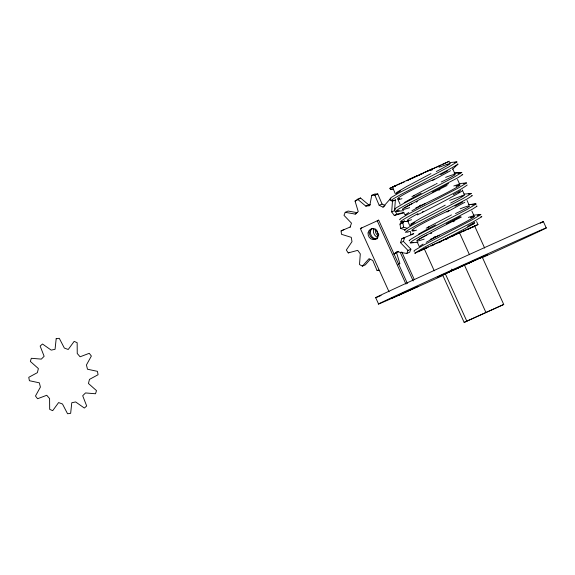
<?xml version="1.0" encoding="UTF-8"?>
<svg xmlns="http://www.w3.org/2000/svg" width="575" height="575" viewBox="0 0 575 575"><rect width="100%" height="100%" fill="white"/><g stroke="black" fill="none" stroke-linecap="round" stroke-linejoin="round"><path stroke-width="0.86" d="M405.181 215.05L403.751 212.879L394.277 215.445L391.683 211.909L392.473 201.243L394.644 200.294M404.06 212.319L397.167 214.18L394.579 210.644L395.37 199.978M385.092 205.491L382.066 204.046L377.768 193.933L374.634 194.062L371.745 195.32L369.761 205.699L365.815 206.109L357.578 199.245L355.055 201.07L358.239 211.564L355.178 214.08L345.216 212.319L343.979 215.338L351.476 223.15L350.118 227.096M400.502 242.643L401.86 238.697L404.75 237.432L403.398 241.378L400.502 242.643L407.998 250.448L406.769 253.474L396.8 251.706L393.738 254.222M403.398 241.378L410.895 249.191L409.659 252.209L406.769 253.474M404.786 229.713L400.703 228.447L399.984 224.128L401.875 221.339M399.984 224.128L402.881 222.863L404.297 220.771M414.978 253.05L425.112 246.855L472.837 222.058L481.879 216.667L480.93 216.682M371.745 195.32L374.878 195.198L379.177 205.311L382.95 207.122L389.57 199.647L391.014 199.015M343.987 229.633L341.097 230.898L341.478 234.312L351.282 237.346L351.993 241.665L346.322 250.017L348.227 252.914L357.7 250.348L360.295 253.884L359.504 264.55L362.415 266.146L369.028 258.671L372.808 260.475L377.099 270.595L379.457 270.502M370.264 259.275L365.305 264.881L362.415 266.146M452.604 169.23L458.031 164.069L457.434 164.026M457.822 164.357L448.263 169.862L400.962 194.436L393.393 198.785L390.993 200.761L393.71 200.416M394.464 253.906L398.468 251.447M396.498 192.539L406.496 186.609L430.934 173.621M399.33 198.785L399.704 198.519M410.809 224.085L420.807 218.155L445.244 205.167M413.641 230.338L414.014 230.072M358.577 199.345L360.475 197.98L368.704 204.844L370.286 204.678M397.922 264.823L399.819 263.458L396.628 252.957M442.657 274.929L445.266 273.65L466.807 321.137L464.162 322.417L442.621 274.936L450.973 271.285M464.162 322.417L503.729 304.47L482.195 256.989L479.55 258.268M447.695 164.45L447.199 164.752M450.534 170.696L432.623 180.471M461.941 196.039L461.509 196.298M464.844 202.242L446.94 212.017M395.327 193.804L392.43 186.99L449.255 161.244L447.479 162.128M476.603 221.526L477.976 224.552L472.686 227.089M456.593 185.876L456.033 186.207M459.425 192.122L458.872 192.452M470.903 217.422L470.35 217.752M473.735 223.668L473.182 223.998M414.92 253.122L416.623 252.468M413.54 195.881L414.582 195.32M416.372 202.127L417.414 201.566M427.85 227.434L428.893 226.866M430.689 233.68L431.724 233.112M419.657 205.67L420.728 205.095M422.488 211.916L423.559 211.341M433.967 237.223L435.038 236.641M436.03 183.964L437.151 183.375M438.862 190.21L439.983 189.621M450.34 215.517L451.461 214.921M453.172 221.763L454.293 221.167M415.071 253.05L428.389 246.847M452.338 270.509L456.119 268.741M472.478 261.409L467.913 263.537M431.775 169.222L433.428 168.417L431.466 169.251M441.233 241.177L439.99 241.78L441.463 241.155M446.516 162.581L442.577 164.421M410.457 178.775L408.106 179.903L409.501 179.321M430.294 169.912L431.077 169.546M445.359 239.315L446.387 238.841M411.24 178.408L417.127 175.713M437.848 166.606L436.892 167.052M438.222 166.434L439.02 166.067M468.97 228.807L470.918 227.908M434.377 168.209L435.038 167.907M435.677 167.612L436.087 167.418M439.271 165.952L440.975 165.162M452.949 235.93L451.799 236.462M393.652 189.225L390.418 189.455L389.893 188.298L395.514 185.969M427.541 171.178L425.514 172.105M431.847 169.373L432.788 168.942M433.248 168.727L433.931 168.417M389.059 291.841L360.345 228.534L378.688 220.16L407.402 283.475M430.84 245.719L477.976 224.552M434.262 270.825L424.293 248.853L459.49 232.731L474.677 226.09L484.646 248.069M426.93 247.847L418.047 251.85M446.775 238.661L447.587 238.294L445.143 239.365M439.48 242.212L441.075 241.478M445.079 239.646L447.479 238.546M451.476 236.713L453.078 235.98M463.479 231.222L465.074 230.489M468.28 229.022L470.673 227.923M472.276 227.19L474.677 226.09M456.902 268.381L482.159 256.989M467.612 263.731L487.6 254.581L437.216 277.337L459.648 267.382M460.453 267.016L466.023 264.464M466.807 321.137L503.729 304.47M426.966 171.609L427.505 171.357M428.037 171.113L428.562 170.876M429.338 170.523L429.848 170.286M466.268 264.292L467.108 263.903M416.817 176.223L422.086 173.456M423.229 173.147L419.441 174.865M419.24 175.123L420.124 174.721M420.72 174.455L421.302 174.189M421.892 173.916L422.474 173.65M463.407 265.592L464.406 265.14M409.148 179.702L409.759 179.422M410.37 179.148L410.988 178.868M412.843 178.027L413.77 177.603M414.381 177.33L414.992 177.057M446.509 239.056L447.961 238.402M461.337 266.534L462.379 266.06M416.889 176.022L412.426 178.027M423.372 172.874L430.79 169.553M403.197 182.383L402.73 182.591M403.966 182.038L404.563 181.772M406.683 180.816L407.294 180.536M407.912 180.255L408.53 179.975M445.661 239.279L447.53 238.438M451.44 236.505L452.388 236.073M438.013 242.894L440.076 241.967M466.548 264.004L464.528 264.917M459.26 267.468L453.718 269.948M401.602 183.102L402.277 182.792M451.526 236.505L452.82 235.923M447.443 238.438L445.208 239.437M467.497 263.58L472.262 261.467M397.67 184.855L398.152 184.64M398.885 184.316L399.848 183.885M400.279 183.691L401.156 183.296M431.458 245.834L432.953 245.166M394.745 186.156L393.71 186.616M395.169 185.969L395.823 185.675M396.276 185.481L396.966 185.172M392.552 187.127L393.508 186.702M410.068 179.069L410.744 178.775M392.366 187.213L389.893 188.298M357.578 199.245L360.475 197.98M355.055 201.07L357.226 200.122M374.878 195.198L377.768 193.933M345.216 212.319L348.105 211.054L357.24 212.671M365.815 206.109L368.704 204.844M355.178 214.08L356.622 213.447M379.177 205.311L382.066 204.046M382.95 207.122L384.402 206.49M391.683 211.909L394.579 210.644M378.688 220.16L377.236 220.793L405.957 284.107M360.345 228.534L361.79 227.901M394.277 215.445L397.167 214.18M400.703 228.447L403.592 227.182L406.863 228.189M348.227 252.914L349.672 252.281M407.998 250.448L410.895 249.191M424.293 248.853L427.491 247.451M431.487 245.705L433.881 244.655M377.099 270.595L378.544 269.963M398.367 264.09L399.819 263.458M408.926 290.389L410.737 289.592L391.467 298.382L393.286 297.591M416.156 287.227L417.967 286.436L398.698 295.219L400.509 294.429M395.42 185.768L392.279 187.083M453.258 270.149L452.317 270.552M341.097 230.898L350.549 226.866M401.86 238.697L413.777 233.63L410.888 234.895L410.5 231.473M472.125 205.023L472.973 204.736M458.103 173.37L459.648 172.867M477.379 215.373L480.923 214.533L472.305 219.729L422.424 245.705L415.207 249.981L413.942 251.059L414.259 251.383M392.078 188.916L390.418 189.455M463.342 183.734L466.613 182.979L457.995 188.183L408.106 214.152L400.89 218.428L399.632 219.513L399.948 219.837M468.553 194.106L471.385 193.516L462.904 198.627L412.196 225.048L404.347 230.165L405.138 230.316M395.715 199.805L394.788 200.1M454.487 162.473L457.075 161.97L448.169 167.296L398.295 193.272L391.079 197.592L390.044 198.569L390.698 198.785M409.709 231.459L408.02 231.969M404.426 221.102C390.554 225.177 420.627 210.285 420.627 210.091C435.261 201.631 454.458 194.228 467.216 185.021M473.958 204.412L476.158 204.024L467.396 209.286L417.105 235.491L410.212 239.617L409.12 240.666L409.738 240.853M459.871 172.802L461.847 172.471L453.086 177.74L403.197 203.715L396.067 207.956L394.824 209.07L395.312 209.314M399.179 210.73L395.758 211.262L398.482 209.099L407.258 204.125L457.801 177.804L462.803 174.577L462.034 174.577M413.224 242.362L410.083 242.851L412.793 240.645L421.568 235.671L472.434 209.178L477.113 206.13L476.344 206.123M407.776 232.034L405.303 232.271L408.192 230.029L417.119 224.983L467.231 198.9L472.341 195.622L471.744 195.572M454.408 173.118L461.524 172.399M468.718 204.671L475.834 203.945M449.406 162.624L456.694 161.891M454.034 173.161L461.323 172.421M459.073 183.641L466.347 182.907M463.716 194.17L471.004 193.437M396.383 211.406L403.672 210.673M468.345 204.707L475.64 203.974M400.998 221.936L408.286 221.202L401.235 221.914M473.383 215.194L480.664 214.461M410.694 242.959L417.982 242.226M389.57 199.647L392.473 201.243M457.527 179.501L459.461 183.727M471.838 211.054L473.771 215.28M398.159 200.05L400.078 204.269M417.227 242.068L419.211 246.423M543.375 221.598L546.25 227.93M459.49 232.731L469.466 254.711M464.363 264.91L485.904 312.39M451.662 269.071L452.403 270.703M423.955 248.673L424.142 249.076M401.745 251.9L414.266 279.5M400.301 252.533L413.188 280.945M375.698 297.656L378.566 303.988M462.293 189.973L464.205 194.213M467.044 200.459L469.006 204.808M452.733 168.906L454.696 173.255M407.732 221.123L409.637 225.357M402.881 222.863L403.592 227.182M377.624 238.129A5.563 4.952 66.4 0 1 370.264 236.045A5.563 4.952 66.4 0 1 372.248 228.462M378.824 234.528A5.563 4.952 66.4 0 1 376.718 229.871M378.767 236.037A5.563 4.952 66.4 0 1 375.518 228.879M430.229 170.617A31.395 0.978 -21.8 0 1 432.357 169.79M439.056 167.253A31.395 0.978 -21.8 0 1 449.83 163.58M450.139 163.314A31.395 1.423 -25.9 0 1 436.303 171.53M396.132 193.725A31.395 1.962 -25.5 0 1 400.509 190.842M445.618 177.344A31.395 1.567 -23.6 0 1 441.205 182.009M411.908 196.657A31.395 0.374 -27.6 0 1 435.347 184.359M404.218 202.637A31.395 1.164 -27.3 0 1 421.216 193.272M453.79 185.984A31.395 1.524 -23.3 0 1 459.72 184.539M456.342 186.048A31.395 1.366 -26.1 0 1 450.965 190.548A31.395 1.366 -26.1 0 1 415.847 207.862M411.937 210.759A31.395 1.042 -27.4 0 1 424.911 203.694M405.569 214.741A31.395 2.005 -25.2 0 1 408.76 212.549M449.643 200.388A31.395 0.726 -21.5 0 1 463.522 195.392M464.449 194.86A31.395 1.43 -25.9 0 1 450.642 203.068M410.183 225.522A31.395 1.962 -25.5 0 1 414.841 222.388M460.151 208.811A31.395 1.567 -23.6 0 1 455.515 213.562M426.219 228.203A31.395 0.374 -27.6 0 1 449.657 215.905M418.528 234.19A31.395 1.164 -27.3 0 1 435.527 224.825M468.366 217.429A31.395 1.531 -23.3 0 1 474.016 216.099M470.652 217.594A31.395 1.366 -26.1 0 1 465.283 222.094A31.395 1.366 -26.1 0 1 430.165 239.408M426.197 242.334A31.395 1.049 -27.4 0 1 439.192 235.254M419.8 246.366A31.395 2.005 -25.2 0 1 423.092 244.088M401.954 198.677A31.395 1.862 -22.9 0 1 397.871 199.403M399.402 198.67A31.395 1.926 -25.7 0 1 405.375 193.581A31.395 1.926 -25.7 0 1 434.707 178.998M447.666 170.861A31.395 1.473 -25.7 0 1 440.658 174.656M409.652 207.618A31.395 1.912 -23.1 0 1 412.527 203.435M404.592 207.97A31.395 1.064 -27.4 0 1 447.055 185.509M448.579 183.554A31.395 0.482 -27.5 0 1 432.199 192.23M411.592 219.758A31.395 1.876 -22.9 0 1 407.474 220.548M407.495 220.505A31.395 1.977 -25.4 0 1 418.032 213.598M462.573 190.526A31.395 0.942 -27.5 0 1 446.832 199.669A31.395 0.942 -27.5 0 1 417.256 214.913M460.625 190.526A31.395 1.416 -25.9 0 1 453.237 194.76M416.508 230.151A31.395 1.862 -22.9 0 1 412.182 230.949M413.713 230.223A31.395 1.919 -25.7 0 1 419.7 225.127A31.395 1.919 -25.7 0 1 449.018 210.543M462.616 202.048A31.395 1.473 -25.7 0 1 454.976 206.202M424.199 239.085A31.395 1.912 -23.1 0 1 426.844 234.988M418.902 239.516A31.395 1.064 -27.4 0 1 461.366 217.055M460.453 216.416A31.395 0.482 -27.5 0 1 446.516 223.783M474.648 223.244A31.395 0.625 -27.7 0 1 441.629 240.968M474.77 222.18A31.395 1.416 -25.9 0 1 467.568 226.306M381.103 295.457A92.065 0.64 -24.4 0 1 455.989 260.533A92.065 0.64 -24.4 0 1 540.191 223.237M442.829 275.526A92.065 0.64 -24.4 0 1 393.343 296.887A92.065 0.64 -24.4 0 1 531.559 234.197A92.065 0.64 -24.4 0 1 481.843 257.83M377.143 238.833A6.081 5.419 66.4 0 1 371.277 235.585A6.081 5.419 66.4 0 1 371.687 228.757M377.962 237.425A6.081 5.419 66.4 0 1 373.958 228.469M56.177 338.725L55.056 349.32L51.189 350.11L42.492 344.001L40.142 346.064L44.138 356.299L41.314 359.116L31.323 358.283L30.346 361.438L38.388 368.568L37.368 372.658L28.75 377.322L29.411 380.715L39.344 382.828L40.401 387.097L35.47 396.017L37.583 398.741L46.748 395.269L49.594 398.576L49.673 409.35L52.684 410.679L58.614 402.558L62.495 404.009L67.562 413.756L70.653 413.332L71.774 402.73L75.648 401.947L84.345 408.056L86.688 405.993L82.692 395.751L85.517 392.941L95.515 393.767L96.492 390.619L88.442 383.489L89.463 379.399L98.081 374.728L97.427 371.342L87.493 369.229L86.437 364.96L91.368 356.04L89.247 353.316L80.09 356.787L77.237 353.481L77.158 342.7L74.153 341.377L68.217 349.499L64.335 348.048L59.268 338.294L56.177 338.725M368.093 232.932A5.563 4.952 66.4 0 0 374.979 239.387A5.563 4.952 66.4 0 0 376.223 230.158A5.563 4.952 66.4 0 0 368.093 232.932"/></g></svg>
